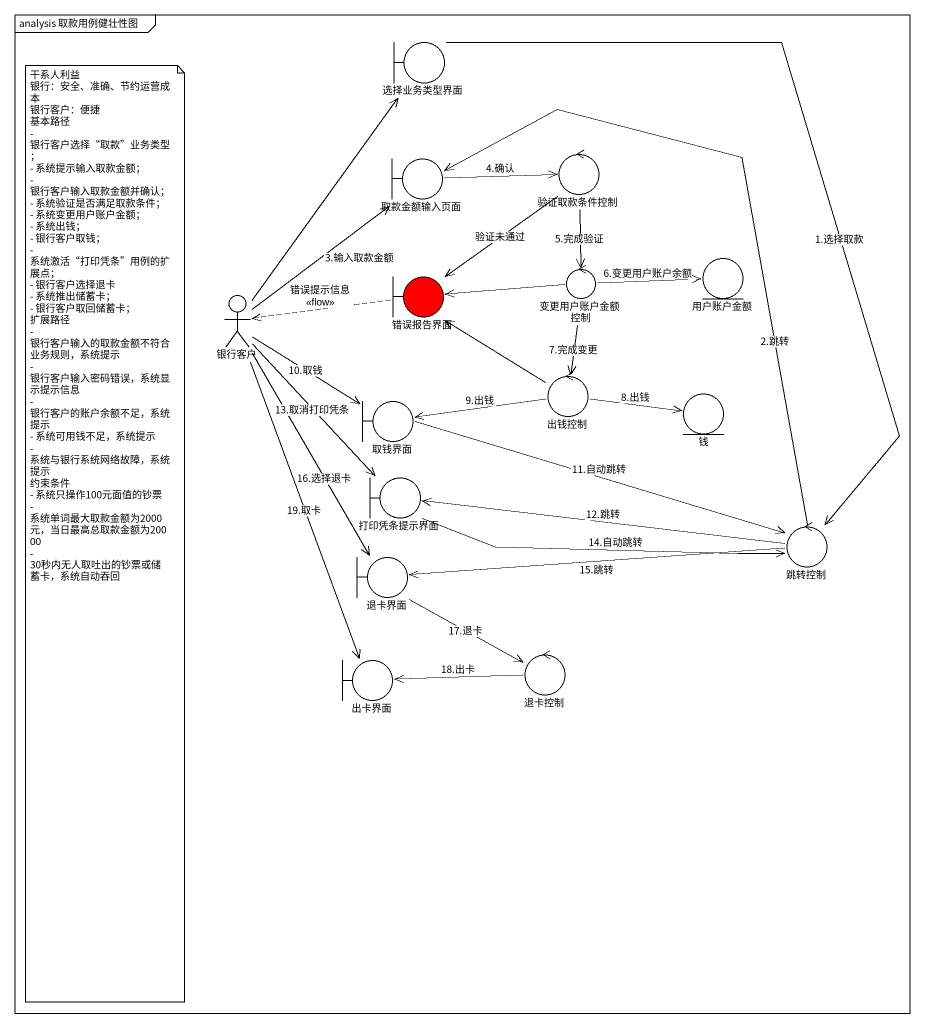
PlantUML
@startuml
mainframe analysis 取款用例健壮性图
boundary 选择业务类型界面
boundary 取款金额输入页面
control 验证取款条件控制
entity 用户账户金额
actor 银行客户
boundary 错误报告界面 #FF0000
control 变更用户账户金额控制
control 出钱控制
boundary 取钱界面
entity 钱
boundary 打印凭条提示界面
control 跳转控制
boundary 退卡界面
boundary 出卡界面
control 退卡控制
选择业务类型界面 --> 跳转控制 : 1.选择取款
取款金额输入页面 -right-> 验证取款条件控制 : 4.确认
验证取款条件控制 --> 错误报告界面 : 验证未通过
验证取款条件控制 --> 变更用户账户金额控制 : 5.完成验证
银行客户 -up-> 选择业务类型界面
银行客户 -up-> 取款金额输入页面 : 3.输入取款金额
银行客户 -right-> 取钱界面 : 10.取钱
银行客户 --> 打印凭条提示界面 : 13.取消打印凭条
银行客户 --> 退卡界面 : 16.选择退卡
银行客户 --> 出卡界面 : 19.取卡
错误报告界面 .left.> 银行客户 : 错误提示信息\n<<flow>>
变更用户账户金额控制 -right-> 用户账户金额 : 6.变更用户账户余额
变更用户账户金额控制 -left-> 错误报告界面
变更用户账户金额控制 --> 出钱控制 : 7.完成变更
出钱控制 -up-> 错误报告界面
出钱控制 -left-> 取钱界面 : 9.出钱
出钱控制 -right-> 钱 : 8.出钱
取钱界面 -right-> 跳转控制 : 11.自动跳转
打印凭条提示界面 -right-> 跳转控制 : 14.自动跳转
跳转控制 -up-> 取款金额输入页面 : 2.跳转
跳转控制 -left-> 打印凭条提示界面 : 12.跳转
跳转控制 -left-> 退卡界面 : 15.跳转
退卡界面 --> 退卡控制 : 17.退卡
退卡控制 -left-> 出卡界面 : 18.出卡
note as N1
  干系人利益
  银行：安全、准确、节约运营成本
  银行客户：便捷
  基本路径
  - 银行客户选择“取款”业务类型；
  - 系统提示输入取款金额；
  - 银行客户输入取款金额并确认；
  - 系统验证是否满足取款条件；
  - 系统变更用户账户金额；
  - 系统出钱；
  - 银行客户取钱；
  - 系统激活“打印凭条”用例的扩展点；
  - 银行客户选择退卡
  - 系统推出储蓄卡；
  - 银行客户取回储蓄卡；
  扩展路径
  - 银行客户输入的取款金额不符合业务规则，系统提示
  - 银行客户输入密码错误，系统显示提示信息
  - 银行客户的账户余额不足，系统提示
  - 系统可用钱不足，系统提示
  - 系统与银行系统网络故障，系统提示
  约束条件
  - 系统只操作100元面值的钞票
  - 系统单词最大取款金额为2000元，当日最高总取款金额为20000
  - 30秒内无人取吐出的钞票或储蓄卡，系统自动吞回
end note
@enduml
